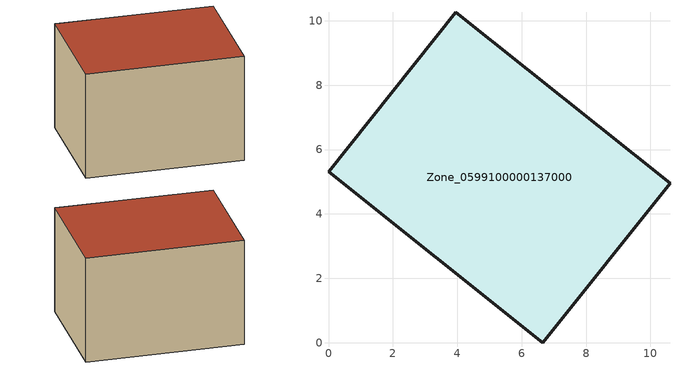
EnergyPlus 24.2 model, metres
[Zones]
Zone_0599100000137000
 floor ground (C_G): 10.61,4.96 6.65,0 0,5.31 3.96,10.26 z0.46
 wall outside (C_F): 6.65,0 10.61,4.96 3.96,10.26 0,5.31 6.65,0 z0.46:6.44
 roof outside (C_R): 3.96,10.26 0,5.31 6.65,0 10.61,4.96 z6.44
[BUILDING]
Pand.0599100000137000: North Axis=0; Terrain=City; Loads Convergence Tolerance Value=0.04; Temperature Convergence Tolerance Value=0.4; Solar Distribution=FullExterior; Maximum Number of Warmup Days=25; Minimum Number of Warmup Days=1
[Site:Location]
Rotterdam.The.Hague.AP_ZH_NLD Design_Conditions: Latitude=51.96; Longitude=4.45; Time Zone=1; Elevation=-4.5
[SITE:GROUNDTEMPERATURE:BUILDINGSURFACE]
18, 18, 18, 18, 18, 18, 18, 18, 18, 18, 18, 18
[MATERIAL] Thermal Absorptance=0.9; Solar Absorptance=0.7; Visible Absorptance=0.7
Name | Roughness | Thickness | Conductivity | Density | Specific Heat
G.TC.1946-1964 | MediumSmooth | 0.15 | 1 | 540 | 1210
F.TC.1946-1964 | Rough | 0.3 | 0.857143 | 1920 | 840
R.TC.1946-1964 | MediumRough | 0.2 | 0.235294 | 1500 | 1000
[CONSTRUCTION]
C_G: G.TC.1946-1964
C_F: F.TC.1946-1964
C_R: R.TC.1946-1964
[ZONE]
Zone_0599100000137000: Type=1; Multiplier=1; Ceiling Height=Autocalculate; Volume=Autocalculate; Floor Area=autocalculate; Part of Total Floor Area=Yes
[ZONEINFILTRATION:DESIGNFLOWRATE]
Infil_Zone_0599100000137000: Zone or ZoneList or Space or SpaceList=Zone_0599100000137000; Schedule=AlwaysOn; Design Flow Rate Calculation Method=Flow/Area; Flow Rate per Floor Area=0.003; Constant Term Coefficient=1; Temperature Term Coefficient=0; Velocity Term Coefficient=0; Velocity Squared Term Coefficient=0
[HVACTEMPLATE:ZONE:IDEALLOADSAIRSYSTEM]
Zone_0599100000137000: Maximum Heating Supply Air Temperature=50; Minimum Cooling Supply Air Temperature=13; Maximum Heating Supply Air Humidity Ratio=0.0156; Minimum Cooling Supply Air Humidity Ratio=0.0077; Heating Limit=NoLimit; Cooling Limit=NoLimit; Dehumidification Control Type=ConstantSensibleHeatRatio; Cooling Sensible Heat Ratio=0.7; Dehumidification Setpoint=60; Humidification Control Type=None; Humidification Setpoint=30; Outdoor Air Method=None; Outdoor Air Flow Rate per Person=0.00944; Outdoor Air Flow Rate per Zone Floor Area=0; Outdoor Air Flow Rate per Zone=0; Demand Controlled Ventilation Type=None; Outdoor Air Economizer Type=NoEconomizer; Heat Recovery Type=None; Sensible Heat Recovery Effectiveness=0.7; Latent Heat Recovery Effectiveness=0.65
[ZONECONTROL:THERMOSTAT]
ThermostatControl_Zone_0599100000137000: Zone or ZoneList=Zone_0599100000137000; Control Type Schedule=DualSetpointControlType; Control 1=Thermostat_Zone_0599100000137000; Temperature Difference Between Cutout And Setpoint=0
[THERMOSTATSETPOINT:DUALSETPOINT]
Thermostat_Zone_0599100000137000: Heating Setpoint Temperature Schedule=HeatingSetpoint_Zone_0599100000137000; Cooling Setpoint Temperature Schedule=CoolingSetpoint_Zone_0599100000137000
[SCHEDULE:COMPACT]
HeatingSetpoint_Zone_0599100000137000: Through: 12/31, For: AllDays, Until: 24:00, 21
CoolingSetpoint_Zone_0599100000137000: Through: 12/31, For: AllDays, Until: 24:00, 24
DualSetpointControlType: Through: 12/31, For: AllDays, Until: 24:00, 4
AlwaysOn: Through: 12/31, For: AllDays, Until: 24:00, 1
